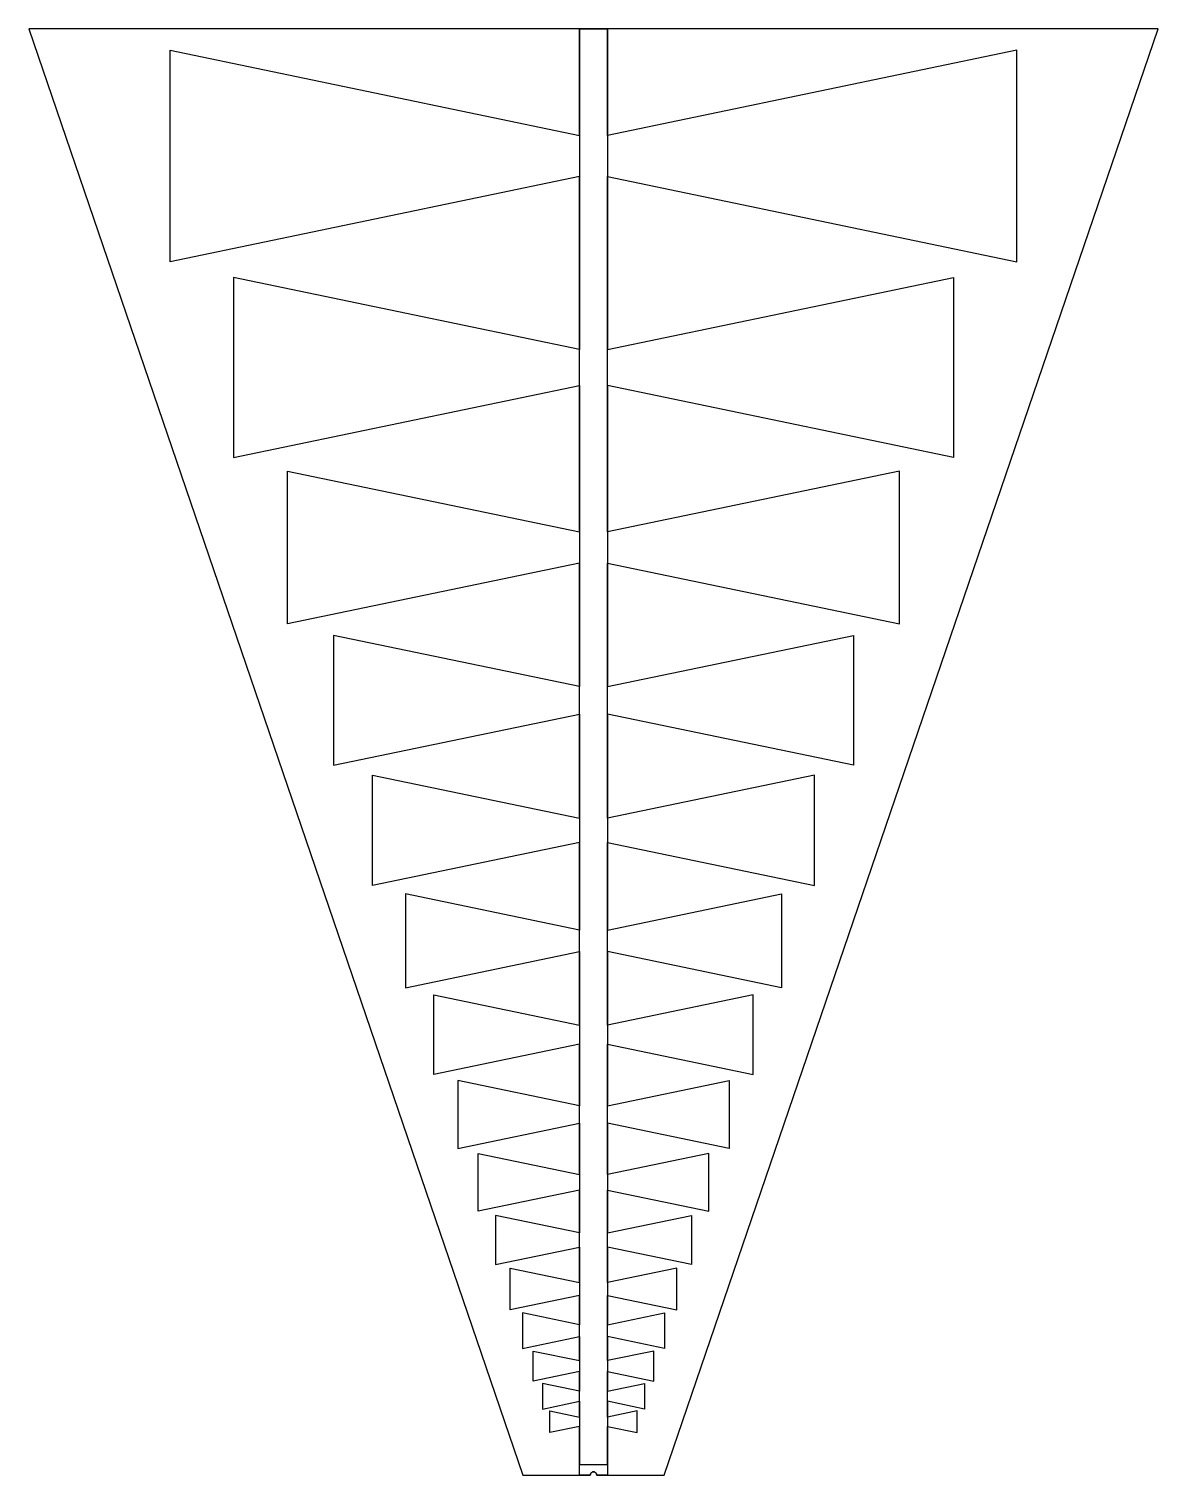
# Model space of a CAD drawing. Header units: millimetres. Extents: x -82 to 78, y -134 to 71.
import ezdxf

# ---------------------------------------------------------------- set-up
doc = ezdxf.new("R2010")
doc.units = ezdxf.units.MM

msp = doc.modelspace()

# ---------------------------------------------------------------- linework, layer by layer
for points in [[(-1.55, -133.72), (8, -133.72), (78, 71.28), (-82, 71.28), (-12, -133.72), (-2.45, -133.72)], [(-2.45, -133.72), (-4, -133.72), (-4, -126.84), (-8.17, -127.71), (-8.17, -124.63), (-4, -125.5), (-4, -119.05), (-10.53, -120.41), (-10.53, -116.14), (-4, -117.5), (-4, -108.26), (-13.81, -110.3), (-13.81, -104.39), (-4, -106.44), (-4, -93.32), (-18.35, -96.31), (-18.35, -88.14), (-4, -91.13), (-4, -72.65), (-24.63, -76.95), (-24.63, -65.64), (-4, -69.93), (-4, -44.04), (-33.32, -50.15), (-33.32, -34.49), (-4, -40.6), (-4, -4.45), (-45.35, -13.06), (-45.35, 8.61), (-4, 0), (-4, 50.36), (-62, 38.28), (-62, 68.28), (-4, 56.19), (-4, 71.28), (0, 71.28), (0, 25.82), (49, 36.03), (49, 10.53), (0, 20.74), (0, -21.95), (34.85, -14.69), (34.85, -33.11), (0, -25.85), (0, -56.46), (24.62, -51.33), (24.62, -64.64), (0, -59.51), (0, -81.39), (17.23, -77.8), (17.23, -87.42), (0, -83.83), (0, -99.4), (11.9, -96.93), (11.9, -103.87), (0, -101.4), (0, -112.42), (8.04, -110.74), (8.04, -115.76), (0, -114.09), (0, -121.82), (5.25, -120.73), (5.25, -124.36), (0, -123.26), (0, -133.72), (-1.55, -133.72)]]:
    msp.add_lwpolyline(points)
msp.add_lwpolyline([(-4, -132.22), (0, -132.22), (0, -126.84), (4.17, -127.71), (4.17, -124.63), (0, -125.5), (0, -119.05), (6.53, -120.41), (6.53, -116.14), (0, -117.5), (0, -108.26), (9.81, -110.3), (9.81, -104.39), (0, -106.44), (0, -93.32), (14.35, -96.31), (14.35, -88.14), (0, -91.13), (0, -72.65), (20.63, -76.95), (20.63, -65.64), (0, -69.93), (0, -44.04), (29.32, -50.15), (29.32, -34.49), (0, -40.6), (0, -4.45), (41.35, -13.06), (41.35, 8.61), (0, 0), (0, 50.36), (58, 38.28), (58, 68.28), (0, 56.19), (0, 71.28), (-4, 71.28), (-4, 25.82), (-53, 36.03), (-53, 10.53), (-4, 20.74), (-4, -21.95), (-38.85, -14.69), (-38.85, -33.11), (-4, -25.85), (-4, -56.46), (-28.62, -51.33), (-28.62, -64.64), (-4, -59.51), (-4, -81.39), (-21.23, -77.8), (-21.23, -87.42), (-4, -83.83), (-4, -99.4), (-15.9, -96.93), (-15.9, -103.87), (-4, -101.4), (-4, -112.42), (-12.04, -110.74), (-12.04, -115.76), (-4, -114.09), (-4, -121.82), (-9.25, -120.73), (-9.25, -124.36), (-4, -123.26)], close=True)
for points, knots in [([(-2.45, -133.72), (-2.46, -133.66), (-2.44, -133.6), (-2.4, -133.49), (-2.37, -133.44), (-2.28, -133.35), (-2.23, -133.32), (-2.12, -133.27), (-2.06, -133.26), (-2, -133.26)], [-0.07210257, -0.07210257, -0.07210257, -0.07210257, -0.05400258, -0.05400258, -0.03592749, -0.03592749, -0.01801478, -0.01801478, 0, 0, 0, 0]), ([(-2, -133.26), (-2.03, -133.26), (-2.06, -133.26), (-2.12, -133.27), (-2.15, -133.28), (-2.23, -133.32), (-2.28, -133.35), (-2.37, -133.44), (-2.4, -133.49), (-2.43, -133.57), (-2.44, -133.6), (-2.45, -133.66), (-2.46, -133.69), (-2.45, -133.72)], [-0.07314322, -0.07314322, -0.07314322, -0.07314322, -0.06387869, -0.06387869, -0.0546311, -0.0546311, -0.03665904, -0.03665904, -0.01853025, -0.01853025, -0.00924931, -0.00924931, -0.00000454, -0.00000454, -0.00000454, -0.00000454]), ([(-2, -133.26), (-1.94, -133.26), (-1.88, -133.27), (-1.77, -133.32), (-1.72, -133.35), (-1.64, -133.44), (-1.6, -133.49), (-1.56, -133.6), (-1.54, -133.66), (-1.55, -133.72)], [-0.07228558, -0.07228558, -0.07228558, -0.07228558, -0.0542325, -0.0542325, -0.03612247, -0.03612247, -0.0181312, -0.0181312, -0.00001575, -0.00001575, -0.00001575, -0.00001575]), ([(-1.55, -133.72), (-1.54, -133.69), (-1.55, -133.66), (-1.56, -133.6), (-1.57, -133.57), (-1.6, -133.48), (-1.64, -133.43), (-1.72, -133.35), (-1.77, -133.32), (-1.85, -133.28), (-1.88, -133.27), (-1.94, -133.26), (-1.97, -133.26), (-2, -133.26)], [-0.07018224, -0.07018224, -0.07018224, -0.07018224, -0.06186005, -0.06186005, -0.05352803, -0.05352803, -0.03643823, -0.03643823, -0.01835382, -0.01835382, -0.00917696, -0.00917696, 0, 0, 0, 0])]:
    msp.add_open_spline(points, degree=3, knots=knots)

doc.saveas('drawing.dxf')
